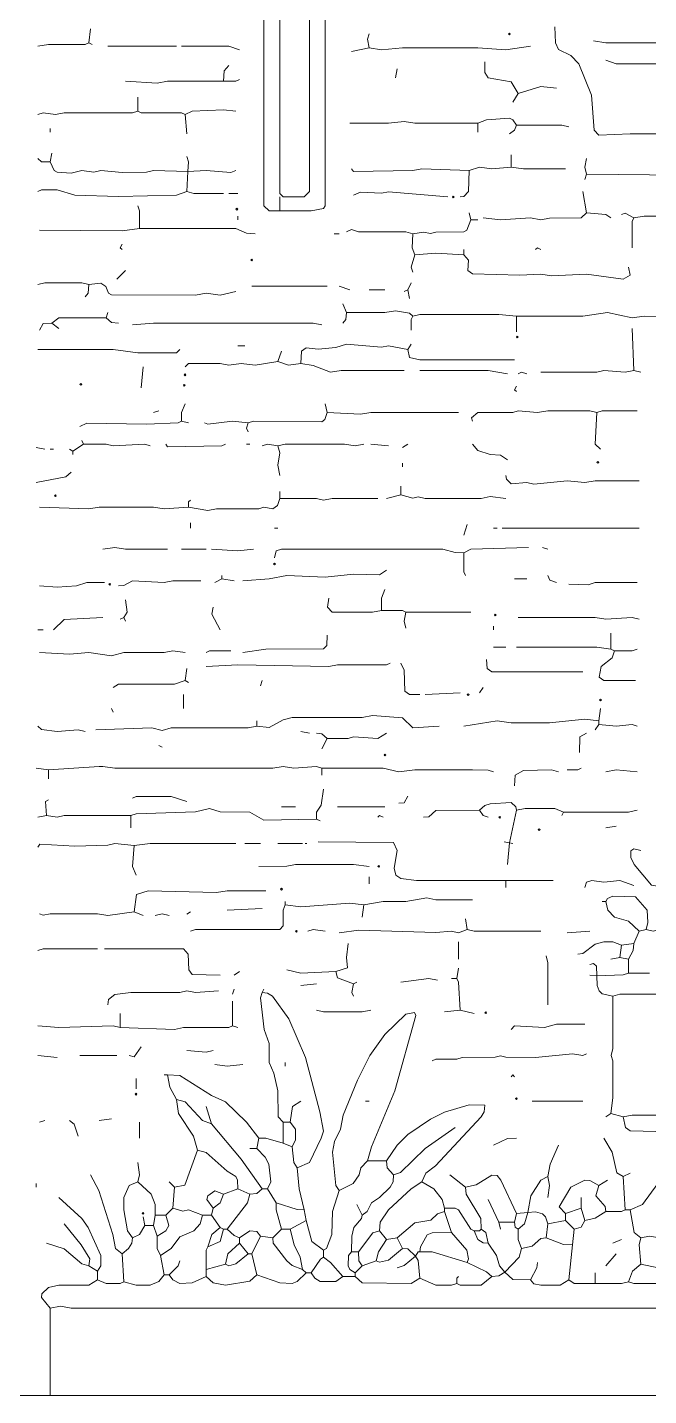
# Model space of a CAD drawing. Header units: millimetres. Extents: x 11 to 20000, y -4 to 8232.
# Drawn here: x 12085 to 13422, y -4 to 2940 of the extents above; entities that cross this region are included whole.
import ezdxf

# ---------------------------------------------------------------- set-up
doc = ezdxf.new("R2010")
doc.units = ezdxf.units.MM
for name, color, linetype, lineweight, true_color in [('ARCHITECTURE', 7, 'Continuous', 13, 0x000000), ('MASONRY_AND_ARCH', 7, 'Continuous', 13, 0x000000), ('PLANTING', 7, 'Continuous', 13, 0x000000)]:
    doc.layers.add(name, color=color, linetype=linetype, lineweight=lineweight, true_color=true_color)

msp = doc.modelspace()

# ---------------------------------------------------------------- linework, layer by layer
at = {"layer": 'ARCHITECTURE', "color": 7, "lineweight": 13, "true_color": 0x000000}
for points in [[(12134.2379, 184.76527), (12156.86233, 188.5379), (12179.48676, 184.77217), (16097.28507, 184.76527), (16123.68213, 180.99548), (16191.55543, 181.14321), (16206.63462, 184.76041), (17153.09389, 184.76527), (17171.9457, 180.99548)], [(12134.2379, -3.7707), (12134.2379, 184.76527)], [(12134.2379, -3.7707), (12111.61346, -3.7707), (12066.36459, -3.7707)], [(12134.2379, -3.7707), (12153.09242, -3.7707), (17149.32127, -3.7707), (17168.17308, -3.7707)]]:
    msp.add_lwpolyline(points, dxfattribs=at)
at = {"layer": 'MASONRY_AND_ARCH', "color": 7, "lineweight": 13, "true_color": 0x000000}
for points in [[(12628.20509, 2545.40181), (12605.58111, 2545.40351), (12594.26844, 2556.56109), (12594.26844, 2605.58043), (12594.26844, 2620.66391), (12594.26844, 2684.76595), (12594.26844, 2699.84943), (12594.26844, 2779.03495), (12594.26844, 2801.65939), (12594.26844, 2831.82477), (12594.26844, 3159.87907), (12594.26844, 3197.58699), (12594.26844, 3220.21143), (12594.26844, 3374.8112), (12605.58111, 3385.96878), (12714.93213, 3385.96878), (12722.31844, 3382.1983), (12726.23744, 3371.04072), (12726.08971, 2556.56799), (12722.31844, 2550.22353), (12696.07885, 2545.39661)], [(12635.89434, 2575.56968), (12628.20509, 2582.9629), (12628.20509, 2598.03948), (12628.20509, 2624.43439), (12628.20509, 2858.22048), (12628.20509, 2877.07364), (12628.20509, 2899.69808), (12628.20509, 3148.56686), (12628.20509, 3163.65034), (12628.20509, 3242.83586), (12628.20509, 3261.68903), (12628.20509, 3344.64581), (12639.51776, 3355.80339), (12684.75973, 3355.80339), (12692.15305, 3348.40939), (12692.31459, 3125.94242), (12696.07195, 3107.08925), (12695.93111, 3046.7569), (12692.31459, 3031.67421), (12692.15305, 2586.72726), (12680.99548, 2575.56968)], [(13120.28654, 2926.09355), (13122.17195, 2927.97885), (13124.05735, 2926.09355), (13122.17195, 2924.20814)], [(12999.62296, 2575.41482), (13001.50826, 2577.30011), (13003.39367, 2575.41482), (13001.50826, 2573.52941)], [(12533.93665, 2549.01957), (12535.82206, 2550.90498), (12537.70735, 2549.01957), (12535.82206, 2547.13428)], [(12565.9879, 2439.66821), (12567.8733, 2441.55351), (12569.75871, 2439.66821), (12567.8733, 2437.78281)], [(13137.25486, 2273.75566), (13139.14027, 2275.64106), (13141.02568, 2273.75566), (13139.14027, 2271.87025)], [(12422.69989, 2192.68473), (12424.58518, 2194.57014), (12426.47059, 2192.68473), (12424.58518, 2190.79943)], [(12198.34084, 2171.9457), (12200.22624, 2173.83111), (12202.11165, 2171.9457), (12200.22624, 2170.06029)], [(12420.81448, 2170.06029), (12422.69989, 2171.9457), (12424.58518, 2170.06029), (12422.69989, 2168.175)], [(13310.70894, 2004.14785), (13312.59423, 2006.03314), (13314.47964, 2004.14785), (13312.59423, 2002.26244)], [(12143.66516, 1932.50373), (12145.55057, 1934.38914), (12147.43586, 1932.50373), (12145.55057, 1930.61844)], [(12615.00758, 1785.44491), (12616.89287, 1787.33032), (12618.77828, 1785.44491), (12616.89287, 1783.55962)], [(12260.55803, 1742.08145), (12262.44344, 1743.96686), (12264.32885, 1742.08145), (12262.44344, 1740.19604)], [(13090.1207, 1676.09355), (13092.006, 1677.97885), (13093.8914, 1676.09355), (13092.006, 1674.20814)], [(13031.67421, 1504.52489), (13033.55962, 1506.41029), (13035.44491, 1504.52489), (13033.55962, 1502.63948)], [(13316.36505, 1493.21267), (13318.25034, 1495.09808), (13320.13575, 1493.21267), (13318.25034, 1491.32726)], [(12852.56414, 1374.43439), (12854.44943, 1376.3198), (12856.33484, 1374.43439), (12854.44943, 1372.54898)], [(13099.54751, 1240.57319), (13101.43292, 1242.45848), (13103.31821, 1240.57319), (13101.43292, 1238.68778)], [(13184.38914, 1214.17794), (13186.27455, 1216.06335), (13188.15984, 1214.17794), (13186.27455, 1212.29265)], [(12839.36652, 1134.99242), (12841.25192, 1136.87783), (12843.13722, 1134.99242), (12841.25192, 1133.10713)], [(12630.0905, 1085.97285), (12631.9759, 1087.85826), (12633.8612, 1085.97285), (12631.9759, 1084.08744)], [(12662.14174, 995.47511), (12664.02715, 997.36052), (12665.91256, 995.47511), (12664.02715, 993.58971)]]:
    msp.add_lwpolyline(points, close=True, dxfattribs=at)
for points in [[(13220.35848, 2941.17647), (13221.26018, 2907.23982), (13227.90781, 2892.30486), (13254.1474, 2879.78846), (13271.94559, 2861.99095), (13299.24842, 2794.11765), (13304.37161, 2718.7026), (13314.47964, 2708.59457), (13382.35294, 2711.16143), (13397.43631, 2711.16143), (15309.20249, 2711.16143), (15331.82692, 2711.16143), (15659.88122, 2711.16143), (15678.73303, 2711.16143), (15874.81335, 2707.53891), (15885.96946, 2712.21799), (15889.73925, 2718.7095), (15894.72149, 2809.20034), (15931.52081, 2865.76143), (15960.33428, 2892.16335), (15968.91787, 2944.94695)], [(12217.19457, 2907.23982), (12220.96572, 2937.406)], [(12820.51324, 2895.9276), (12816.89672, 2914.78156), (12820.51324, 2926.09378)], [(12217.19457, 2907.23982), (12209.64661, 2903.61708), (12130.46799, 2903.31471), (12107.84355, 2899.69808)], [(12217.19457, 2907.23982), (12224.73563, 2903.46934)], [(12405.73111, 2899.69808), (12258.67229, 2899.69808)], [(12417.04333, 2899.69808), (12518.85328, 2899.55034), (12541.47771, 2892.15713)], [(12820.51324, 2895.9276), (12782.80543, 2888.38586)], [(13167.42081, 2899.69808), (13114.63088, 2892.16335), (13054.29864, 2895.9276), (12892.15645, 2895.92138), (12846.90758, 2892.16335), (12820.51324, 2895.9276)], [(13303.16742, 2911.01029), (13329.56301, 2907.23982), (15874.81335, 2907.23982), (15889.89253, 2907.23982)], [(12518.85328, 2858.22048), (12508.5974, 2846.90826), (12507.54106, 2824.28382)], [(13069.38201, 2865.76143), (13069.53676, 2843.13699), (13076.92998, 2831.97941), (13125.9362, 2823.07964), (13141.02523, 2797.88812)], [(15859.72851, 2869.53269), (15833.33145, 2861.99095), (15674.96041, 2861.99717), (15652.33597, 2865.76143), (15584.46267, 2865.61369), (15565.61086, 2861.99095), (15493.96493, 2862.13869), (15475.11312, 2865.76143), (15365.76357, 2865.7552), (15346.90611, 2861.99717), (15237.55656, 2861.99717), (15214.93213, 2865.76143), (15173.45588, 2865.61369), (15158.37104, 2861.99717), (14524.88688, 2861.99717), (14502.26244, 2865.76143), (13521.8707, 2865.7552), (13503.01618, 2861.99717), (13352.18744, 2861.99785), (13329.56301, 2869.53269)], [(12507.54106, 2824.28382), (12533.92975, 2824.43156), (12541.47771, 2828.0543)], [(12880.84423, 2850.67873), (12877.07432, 2831.82477)], [(12507.54106, 2824.28382), (12386.87783, 2824.2776), (12364.25339, 2820.51256), (12296.38009, 2824.28382)], [(13129.71301, 2779.03495), (13141.02523, 2797.88812)], [(13141.02523, 2797.88812), (13190.04525, 2812.82387), (13223.9819, 2809.20034)], [(12322.77568, 2790.34717), (12322.77568, 2760.181)], [(12107.84355, 2752.63925), (12119.15577, 2756.4043), (12145.55011, 2752.65238), (12164.40464, 2756.4043), (12311.46346, 2756.55826), (12322.77568, 2760.181)], [(12424.58563, 2752.63925), (12417.03643, 2756.26278), (12330.32364, 2756.55826), (12322.77568, 2760.181)], [(12424.58563, 2752.63925), (12439.66776, 2760.03258), (12507.54106, 2762.75362), (12533.93665, 2760.181)], [(12424.58563, 2752.63925), (12428.35554, 2711.16165)], [(13137.25532, 2730.01482), (13129.70611, 2741.1724), (13122.17195, 2744.94367), (13073.15192, 2741.1793), (13054.29864, 2733.78609)], [(12134.2379, 2714.93213), (12134.2379, 2722.47387)], [(13054.29864, 2733.78609), (12918.55204, 2733.79231), (12895.9276, 2737.55656), (12861.99095, 2733.79231), (12779.03428, 2733.78609)], [(13054.29864, 2714.93213), (13054.29864, 2733.78609)], [(13137.25532, 2730.01482), (13133.32952, 2718.7095), (13122.17195, 2711.16165)], [(13137.25532, 2730.01482), (13235.29412, 2730.0086), (13250.37749, 2726.24434)], [(12107.84355, 2658.37104), (12115.39152, 2650.98394), (12134.2379, 2650.8293)], [(12138.00905, 2669.68326), (12134.2379, 2650.8293)], [(12430.24174, 2630.0905), (12356.71233, 2631.96991), (12341.62896, 2628.3526), (12288.83903, 2628.21109), (12243.59016, 2631.96991), (12228.50679, 2628.50113), (12202.1112, 2631.96991), (12179.48676, 2626.53337), (12149.32817, 2628.3595), (12142.83665, 2632.13077), (12134.2379, 2650.8293)], [(12430.24174, 2630.0905), (12431.97896, 2650.8293), (12428.35554, 2662.14152)], [(13125.9431, 2665.91278), (13125.9431, 2639.51708)], [(13288.08405, 2624.43439), (13284.32104, 2639.51708), (13288.08405, 2658.37104)], [(12428.35554, 2586.72726), (12430.24174, 2630.0905)], [(12430.24174, 2630.0905), (12469.8345, 2631.96991), (12522.62443, 2628.21109), (12533.93665, 2631.97613)], [(13035.44536, 2631.97613), (12933.63541, 2635.74038), (12914.78088, 2631.98235), (12786.73133, 2630.45226), (12782.80543, 2635.74661)], [(13035.44536, 2631.97613), (13034.24129, 2586.72726), (13024.13869, 2576.61912), (13016.59084, 2575.41505)], [(13035.44536, 2631.97613), (13058.0698, 2639.36867), (13084.46414, 2635.75351), (13125.9431, 2639.51708)], [(13125.9431, 2639.51708), (13152.33744, 2635.75283), (13242.83518, 2635.74661)], [(13288.08405, 2624.43439), (13284.31414, 2613.12217)], [(13288.08405, 2624.43439), (13627.45057, 2620.66369), (13642.53394, 2620.66369), (13657.61731, 2620.66369), (13684.01165, 2620.66369)], [(12428.35554, 2586.72726), (12405.73111, 2579.33326), (12281.29672, 2576.6129), (12187.02907, 2579.33394), (12149.32127, 2590.35), (12115.39152, 2590.35), (12107.84355, 2586.72726)], [(12428.35554, 2586.72726), (12443.43891, 2583.10373), (12507.54106, 2582.956)], [(12518.85328, 2582.956), (12537.70781, 2582.956)], [(12628.20509, 2575.41505), (12628.20509, 2545.40181)], [(12786.57658, 2579.18552), (12801.65871, 2585.5293), (12846.90758, 2583.25226), (12861.99095, 2586.57262), (12990.19649, 2575.41505)], [(13288.08405, 2541.47839), (13280.54299, 2586.72726)], [(12326.54559, 2507.54174), (12326.39774, 2545.24887), (12322.77568, 2556.56109)], [(12537.70781, 2533.93665), (12537.70781, 2526.39491)], [(12628.20509, 2545.40181), (12628.20509, 2545.24887)], [(13035.44536, 2541.47839), (13039.21527, 2526.39491)], [(13288.08405, 2541.47839), (13276.77183, 2530.32081), (13208.89853, 2530.01844), (13190.04525, 2526.39491), (13167.42081, 2530.15995), (13103.31867, 2526.39491), (13065.61086, 2530.16618)], [(13288.08405, 2541.47839), (13329.56301, 2537.55249), (13340.87523, 2530.16618)], [(13389.894, 2530.16618), (13371.04762, 2540.28043), (13363.49966, 2537.70713)], [(13389.894, 2530.16618), (13412.51844, 2533.93665), (13465.30962, 2533.78891), (13476.62183, 2530.46233), (13487.93405, 2533.78891), (13563.34842, 2533.93043), (13585.97285, 2530.16618), (13623.68066, 2533.93043), (13638.76278, 2530.31391), (13691.55396, 2530.16618)], [(12326.54559, 2507.54174), (12288.83903, 2502.09898), (12111.61346, 2503.77048)], [(12575.41437, 2496.22952), (12556.56109, 2497.28586), (12533.93665, 2507.39321), (12326.54559, 2507.54174)], [(12771.49321, 2500), (12782.80543, 2505.42896), (12797.8888, 2500.14842), (12899.69876, 2499.99378), (12914.78088, 2496.22952)], [(12914.78088, 2496.22952), (12937.40532, 2499.84536), (12952.48869, 2496.52568), (12963.8009, 2499.85226), (13024.12624, 2500.15464), (13030.47704, 2503.92511), (13039.21527, 2526.39491)], [(13054.29864, 2526.39491), (13039.21527, 2526.39491)], [(13389.894, 2530.16618), (13386.27195, 2522.61753), (13386.1241, 2466.06335)], [(12288.83903, 2473.60509), (12285.06787, 2466.06335), (12288.83903, 2462.29287)], [(12756.40984, 2496.22952), (12745.09762, 2496.22952)], [(12918.55204, 2450.98066), (12913.11686, 2466.06335), (12914.78088, 2496.22952)], [(12918.55204, 2450.98066), (12911.16572, 2424.58495), (12914.78088, 2413.27274)], [(13024.13314, 2450.98066), (12963.8009, 2454.75113), (12918.55204, 2450.98066)], [(13024.13314, 2450.98066), (13024.13314, 2462.29287)], [(13024.13314, 2450.98066), (13034.24129, 2439.66844), (13032.87839, 2417.05023), (13042.98643, 2409.6569), (13144.79638, 2406.92964), (13190.04525, 2409.49604), (13212.66968, 2405.73179), (13288.08405, 2409.49604), (13367.26957, 2398.34468), (13381.83654, 2406.78122), (13378.58179, 2424.58495)], [(13190.04525, 2462.29287), (13182.50419, 2466.06335), (13178.73303, 2462.29287)], [(12296.38009, 2417.044), (12277.52681, 2398.19005)], [(12107.84355, 2386.87783), (12122.92568, 2390.6483), (12202.1112, 2390.50057), (12217.19457, 2386.87783)], [(12217.19457, 2386.87783), (12215.9974, 2368.03077), (12209.65351, 2360.48292)], [(12217.19457, 2386.87783), (12243.59016, 2389.59197), (12253.70385, 2382.95882), (12259.72862, 2368.17851), (12266.22014, 2364.40803), (12447.21007, 2364.25962), (12469.8345, 2368.01697), (12500, 2364.25962), (12533.93665, 2371.79514)], [(12903.46867, 2375.56561), (12911.01097, 2390.6483)], [(12567.8733, 2383.10735), (12730.0155, 2383.10735)], [(12756.40984, 2383.10735), (12779.03428, 2375.56561)], [(12820.51324, 2375.56561), (12854.44989, 2375.56561)], [(12895.9276, 2371.79514), (12903.46867, 2375.56561)], [(12907.23982, 2356.71165), (12903.46867, 2375.56561)], [(12258.67229, 2326.54627), (12254.90238, 2315.23405)], [(12771.49321, 2326.54627), (12763.95215, 2345.39943)], [(12763.95215, 2303.92183), (12770.29604, 2311.46968), (12771.49321, 2326.54627)], [(12914.78088, 2319.00452), (12907.23292, 2325.3483), (12877.07432, 2330.16833), (12854.44989, 2326.55249), (12771.49321, 2326.54627)], [(13137.25532, 2319.00452), (13280.54299, 2319.15226), (13333.33292, 2326.39163), (13386.1241, 2315.24027), (13412.51844, 2318.9983), (13616.13835, 2315.23405), (13650.075, 2319.00452)], [(12138.00905, 2303.92183), (12119.30362, 2302.71765), (12111.61346, 2288.83835)], [(12254.90238, 2315.23405), (12153.09242, 2315.07941), (12138.00905, 2303.92183)], [(12153.09242, 2292.60962), (12138.00905, 2303.92183)], [(12254.90238, 2315.23405), (12266.21459, 2305.1259), (12281.29672, 2303.92183)], [(12718.70328, 2300.15057), (12699.84876, 2303.92183), (12356.71233, 2303.91561), (12311.46346, 2300.15057)], [(12911.01097, 2288.83835), (12911.15882, 2311.45656), (12914.78088, 2319.00452)], [(13137.25532, 2319.00452), (13099.54751, 2322.775), (12929.86425, 2322.76878), (12914.78088, 2319.00452)], [(13137.25532, 2319.00452), (13137.25532, 2285.06787)], [(13386.1241, 2292.60962), (13389.894, 2202.11188)], [(12107.84355, 2247.36075), (12269.9845, 2247.35452), (12322.77568, 2239.819), (12405.72421, 2239.97364), (12413.27342, 2247.36075)], [(12552.78993, 2254.9017), (12537.70781, 2254.9017)], [(12624.43439, 2220.96505), (12631.97545, 2243.58948)], [(12673.45441, 2217.19457), (12674.6586, 2243.58326), (12684.76663, 2250.97658), (12711.16097, 2247.6569), (12748.86878, 2251.27964), (12771.49321, 2258.51833), (12846.90758, 2252.32919), (12861.99095, 2254.74706), (12903.46867, 2247.36075)], [(12911.01097, 2258.67296), (12903.46867, 2247.36075)], [(13133.48416, 2224.73631), (12929.86425, 2224.88405), (12907.39446, 2229.71097), (12903.46867, 2247.36075)], [(12334.0879, 2209.65283), (12330.31674, 2164.40396)], [(12624.43439, 2220.96505), (12575.41437, 2213.43032), (12545.24887, 2217.18767), (12518.85328, 2213.4241), (12500, 2217.04683), (12432.1336, 2217.03993), (12424.58563, 2209.65283)], [(12673.45441, 2217.19457), (12647.05882, 2213.57183), (12624.43439, 2220.96505)], [(12673.45441, 2217.19457), (12699.84876, 2212.36765), (12737.55656, 2198.48914), (12760.181, 2202.10566), (12895.9276, 2202.11188)], [(13118.40079, 2194.57014), (13076.92308, 2201.96414), (12929.86425, 2202.11188)], [(13141.02523, 2194.57014), (13148.57308, 2198.04446), (13159.87975, 2194.57014)], [(13190.04525, 2198.34061), (13310.70848, 2198.34683), (13325.79186, 2201.95724), (13371.04072, 2198.34683), (13389.894, 2202.11188)], [(13404.97738, 2198.34061), (13389.894, 2202.11188)], [(13137.25532, 2156.86301), (13133.48416, 2160.63348), (13137.25532, 2168.17523)], [(12424.58563, 2130.46731), (12417.19106, 2111.61414), (12417.04333, 2092.76018)], [(12730.0155, 2111.61414), (12726.24434, 2130.46731)], [(12417.04333, 2092.76018), (12409.49536, 2089.13744), (12341.62896, 2086.4164), (12213.42342, 2088.84118), (12198.34129, 2081.44796)], [(12356.71233, 2111.61414), (12368.02455, 2115.38462)], [(12432.1267, 2088.98971), (12417.04333, 2092.76018)], [(12466.06335, 2088.98971), (12473.61131, 2086.4164), (12526.39559, 2092.76018), (12560.33224, 2088.98971)], [(12730.0155, 2111.61414), (12725.04717, 2096.54378), (12718.69638, 2091.24333), (12571.64446, 2092.75396), (12560.33224, 2088.98971)], [(13012.82093, 2111.61414), (12824.28314, 2111.60792), (12801.65871, 2107.84287), (12730.0155, 2111.61414)], [(13042.98643, 2092.76018), (13040.56708, 2100.30814), (13054.29864, 2111.4595), (13129.71301, 2111.76188), (13141.02523, 2115.22998), (13182.50419, 2111.62036), (13205.12862, 2115.38462), (13295.62636, 2115.37839), (13310.70848, 2111.61414)], [(13318.25079, 2032.42862), (13307.09333, 2043.74706), (13310.70848, 2111.61414)], [(13397.43631, 2115.38462), (13322.0207, 2115.23688), (13310.70848, 2111.61414)], [(12560.33224, 2088.98971), (12556.85656, 2077.68371), (12560.33224, 2070.13575)], [(12122.92568, 2032.42862), (12104.0724, 2036.1991)], [(12141.7802, 2032.42862), (12134.2379, 2032.42862)], [(12175.71686, 2032.42862), (12183.25792, 2028.65735)], [(12183.25792, 2028.65735), (12205.88235, 2043.74084)], [(12202.1112, 2051.28179), (12205.88235, 2043.74084)], [(12349.17002, 2039.96957), (12337.85781, 2043.73462), (12269.9845, 2039.97647), (12254.90238, 2043.5931), (12205.88235, 2043.74084)], [(12383.10667, 2043.74084), (12387.03247, 2037.39706), (12503.76425, 2040.11731), (12511.31222, 2043.74084)], [(12564.10215, 2043.74084), (12556.56109, 2043.74084)], [(12590.49774, 2039.96957), (12601.80995, 2043.73394), (12624.43439, 2039.96957)], [(12809.20102, 2043.74084), (12790.34649, 2039.97647), (12767.72206, 2043.73462), (12639.51776, 2043.73462), (12624.43439, 2039.96957)], [(12624.43439, 2039.96957), (12628.05781, 2024.88688), (12624.44683, 1998.49197), (12628.20554, 1975.86753)], [(12824.28314, 2043.74084), (12861.99095, 2039.96957)], [(12892.15645, 2036.1991), (12903.46867, 2043.74084)], [(13118.40079, 2009.80419), (13103.31867, 2020.05995), (13080.69423, 2021.26414), (13054.30554, 2029.85532), (13042.98643, 2043.74084)], [(12183.25792, 2028.65735), (12183.25792, 2021.1164)], [(12892.15645, 2002.26244), (12892.15645, 1994.7207)], [(12179.48676, 1983.40848), (12168.17455, 1973.29423), (12104.0724, 1960.78405)], [(13401.20622, 1964.55532), (13306.93857, 1964.5491), (13284.31414, 1960.78405), (13246.60633, 1964.40068), (13174.96188, 1957.30973), (13159.87975, 1960.77783), (13125.9431, 1958.36618), (13115.83507, 1968.31957), (13114.63088, 1975.86753)], [(12888.38654, 1953.2431), (12888.38654, 1934.38914)], [(12432.1267, 1907.99423), (12473.60441, 1900.60713), (12492.45894, 1904.21674), (12582.95667, 1904.3707), (12594.26889, 1907.83959), (12613.12217, 1904.38462), (12623.23722, 1911.77161), (12628.20554, 1926.8474)], [(12435.89785, 1923.07692), (12432.1267, 1919.30645), (12432.1267, 1907.99423)], [(12628.20554, 1941.93088), (12628.20554, 1926.8474)], [(12839.36652, 1926.8474), (12741.32771, 1926.84118), (12722.47319, 1923.09005), (12707.39106, 1926.69966), (12628.20554, 1926.8474)], [(12858.2198, 1926.8474), (12888.38654, 1934.38914)], [(13114.63088, 1926.8474), (13080.69423, 1930.60554), (13061.83971, 1926.85362), (12941.17647, 1926.85362), (12926.0931, 1930.3224), (12914.78088, 1927.14367), (12888.38654, 1934.38914)], [(12432.1267, 1907.99423), (12379.33676, 1904.22986), (12356.71233, 1907.98801), (12239.819, 1907.98801), (12217.19457, 1904.22296), (12111.61346, 1907.99423)], [(12435.89785, 1874.05758), (12435.89785, 1862.74536)], [(12624.43439, 1862.74536), (12616.89333, 1862.74536)], [(13024.13314, 1847.66188), (13031.67421, 1870.28631)], [(13088.23529, 1862.74514), (13095.77636, 1862.74514)], [(13107.08857, 1862.74514), (13186.2741, 1862.74514), (13205.12862, 1862.74514), (13401.20622, 1862.74514)], [(12386.87783, 1817.49717), (12296.38009, 1817.50204), (12273.75566, 1821.26697), (12247.36007, 1817.49717)], [(12417.04333, 1817.49717), (12469.8345, 1817.49717)], [(12571.64446, 1817.49717), (12537.70781, 1813.72455), (12481.14672, 1817.49717)], [(13024.13314, 1809.95475), (13005.27862, 1810.10249), (12978.88428, 1817.49627), (12631.97545, 1817.49627), (12620.81787, 1813.57127), (12616.89333, 1798.64253)], [(13024.13314, 1809.95475), (13039.21527, 1817.34186), (13163.64966, 1821.26697)], [(13024.13314, 1809.95475), (13024.281, 1768.48326), (13027.90305, 1760.93609)], [(13205.12862, 1817.49717), (13193.8164, 1821.26697)], [(12549.02002, 1749.62387), (12605.58111, 1753.5414), (12643.28767, 1760.78767), (12726.24434, 1757.17036), (12786.57658, 1763.50792), (12843.13767, 1762.13948), (12858.2198, 1772.2483)], [(12111.61346, 1738.31165), (12149.32127, 1735.73767), (12190.79898, 1738.45871), (12213.42342, 1745.70419), (12251.13122, 1745.85124)], [(12458.52229, 1749.62387), (12398.19005, 1749.47545), (12379.33676, 1745.85124), (12311.46346, 1749.47545), (12292.60894, 1739.50882), (12281.29672, 1738.31165)], [(12488.68778, 1745.85124), (12503.77115, 1753.39367)], [(12503.77115, 1760.93609), (12503.77115, 1753.39367)], [(12503.77115, 1753.39367), (12530.1655, 1749.62387)], [(13159.87975, 1753.39367), (13133.48416, 1753.39367)], [(13223.9819, 1745.85124), (13209.05317, 1750.82104), (13205.12862, 1760.93609)], [(13397.43631, 1745.85124), (13306.93857, 1745.70351), (13291.8552, 1740.41753), (13250.37749, 1742.08145)], [(12296.38009, 1708.1448), (12299.99661, 1681.75057), (12292.60894, 1670.43835)], [(12733.78541, 1711.91459), (12731.07195, 1693.06278), (12741.33326, 1681.90385), (12828.0543, 1681.75543), (12846.90758, 1685.52036)], [(12846.90758, 1685.52036), (12847.05532, 1711.91459), (12854.44989, 1730.76923)], [(12484.91663, 1693.06278), (12482.344, 1677.97794), (12500, 1644.04129)], [(12899.69876, 1681.75057), (12892.14955, 1685.37262), (12846.90758, 1685.52036)], [(12899.69876, 1681.75057), (12896.08224, 1662.89593), (12899.69876, 1647.81391)], [(12899.69876, 1681.75057), (13039.21527, 1681.75057)], [(12247.36007, 1670.43835), (12164.40464, 1666.51244), (12141.7802, 1644.04129)], [(12285.06787, 1666.66572), (12292.60894, 1670.43835)], [(12296.38009, 1662.89593), (12292.60894, 1670.43835)], [(13088.23529, 1651.58371), (13088.23529, 1644.04129)], [(13141.02523, 1670.43835), (13306.93857, 1670.43145), (13329.56301, 1666.66572), (13386.1241, 1670.43145), (13401.20622, 1666.66572)], [(12119.15577, 1644.04129), (12107.84355, 1644.04129)], [(12549.02002, 1595.02262), (12598.0388, 1602.41663), (12722.46629, 1602.71833), (12729.86086, 1610.11222), (12730.0155, 1632.72907)], [(13340.87523, 1636.5017), (13340.87523, 1602.56505)], [(12111.61346, 1595.02262), (12175.71686, 1591.25283), (12217.19457, 1594.87489), (12266.21459, 1587.77715), (12292.60894, 1594.87489), (12379.33676, 1595.02885), (12398.19005, 1598.77998), (12424.58563, 1595.02262)], [(12522.62443, 1598.79242), (12477.38247, 1598.64536), (12469.8345, 1595.02262)], [(13114.63088, 1606.33484), (13088.23529, 1606.33484)], [(13137.25532, 1606.33484), (13310.70848, 1606.32862), (13340.87523, 1602.56505)], [(13348.41629, 1598.79242), (13343.58869, 1583.85814), (13319.44808, 1564.8509), (13315.68382, 1542.23891), (13325.79186, 1534.84502), (13393.66516, 1534.69174)], [(13348.41629, 1598.79242), (13340.87523, 1602.56505)], [(13348.41629, 1598.79242), (13386.1241, 1598.94084), (13397.43631, 1602.56505)], [(12424.58563, 1534.69174), (12428.35554, 1561.08597)], [(12469.8345, 1564.85577), (12537.70781, 1568.62839), (12733.78541, 1564.86267), (12752.63993, 1568.62149), (12858.2129, 1568.77545), (12865.7621, 1572.39819)], [(12888.38654, 1572.39819), (12895.77986, 1557.31618), (12897.13179, 1512.07217), (12907.23982, 1504.67952), (12929.86425, 1504.52489)], [(13280.54299, 1553.54355), (13084.46414, 1553.69887), (13074.50373, 1561.09287), (13073.15192, 1579.94061)], [(12424.58563, 1534.69174), (12401.9612, 1527.29706), (12281.29672, 1526.99468), (12269.9845, 1519.6069)], [(12432.1267, 1530.91912), (12424.58563, 1534.69174)], [(12586.72658, 1523.37952), (12590.49774, 1534.69174)], [(12420.81448, 1474.35803), (12420.81448, 1504.52489)], [(13016.59084, 1508.29468), (12941.17647, 1504.52489)], [(13058.0698, 1508.29468), (13065.61086, 1519.6069)], [(12269.9845, 1466.81844), (12266.21459, 1474.35803)], [(13314.47964, 1447.9638), (13318.25079, 1474.35803)], [(12971.34197, 1436.65158), (12914.78088, 1433.03507), (12892.1509, 1454.30136), (12828.0543, 1459.27602), (12805.42986, 1455.51109), (12654.59989, 1455.35781), (12635.74661, 1450.53643), (12605.58111, 1433.93744), (12579.18552, 1436.65158)], [(12579.18552, 1436.65158), (12579.18552, 1447.9638)], [(13024.13314, 1436.65158), (13095.77636, 1447.81606), (13125.9431, 1444.19887), (13208.89853, 1444.19887), (13284.31414, 1451.7336), (13314.47964, 1447.9638)], [(13314.47964, 1447.9638), (13314.47964, 1440.42138)], [(12209.65351, 1425.33937), (12194.57014, 1429.1043), (12149.32127, 1425.494), (12115.39152, 1429.26448), (12107.84355, 1436.65158)], [(12579.18552, 1436.65158), (12560.33224, 1432.88665), (12394.41889, 1432.73337), (12375.56561, 1427.43903), (12352.94118, 1432.87489), (12232.27794, 1429.10916)], [(12692.30769, 1421.56957), (12673.45441, 1425.33937)], [(12707.39106, 1421.56957), (12718.70328, 1420.36471), (12730.0155, 1410.25735)], [(12730.0155, 1410.25735), (12775.26437, 1410.40441), (12786.57658, 1413.87251), (12839.36652, 1410.40509), (12858.2198, 1421.56957)], [(13273.00192, 1380.0905), (13274.20611, 1414.02025), (13288.08405, 1421.56957)], [(13306.93857, 1429.10916), (13314.47964, 1440.42138)], [(13314.47964, 1440.42138), (13352.18744, 1436.66403), (13386.1241, 1440.27432), (13397.43631, 1436.65158)], [(12368.02455, 1395.17251), (12375.56561, 1391.40271)], [(12718.70328, 1387.63292), (12730.0155, 1410.25735)], [(12130.46799, 1342.38405), (12104.0724, 1346.15385)], [(12718.70328, 1346.15385), (12707.39106, 1349.62817), (12658.37104, 1346.16007), (12635.74661, 1349.92364), (12613.12217, 1346.16007), (12413.27342, 1346.15385), (12405.73111, 1346.15385), (12273.75566, 1346.16007), (12247.36007, 1349.92364), (12239.819, 1349.92364), (12130.46799, 1342.38405)], [(12130.46799, 1342.38405), (12130.46799, 1323.52941)], [(13088.23529, 1338.61143), (13076.92308, 1342.23563), (13042.98643, 1342.38405), (13035.44536, 1342.38405), (12918.55204, 1342.37715), (12884.61538, 1338.61833), (12850.67873, 1346.00611), (12718.70328, 1346.15385)], [(12718.70328, 1346.15385), (12718.70328, 1331.07183)], [(13133.48416, 1308.4474), (13134.68835, 1331.06425), (13152.33744, 1341.33314), (13212.66968, 1342.37715), (13227.75305, 1338.61143)], [(13276.77183, 1346.15385), (13269.22387, 1342.53111), (13246.60633, 1342.38405)], [(13329.56301, 1338.61143), (13352.18744, 1342.37025), (13397.43631, 1338.61143)], [(12707.39106, 1236.80147), (12707.54581, 1251.88631), (12717.49921, 1266.96833), (12722.47319, 1300.90498)], [(12126.69683, 1244.34389), (12124.27195, 1274.35543), (12130.46799, 1278.28054)], [(12428.35554, 1274.51075), (12394.41889, 1285.67455), (12319.01143, 1285.67455), (12311.46346, 1282.05034)], [(12903.46867, 1285.82296), (12895.77296, 1271.94299), (12884.61538, 1270.73812)], [(13058.0698, 1255.65611), (13069.38201, 1265.77036), (13080.69423, 1269.68937), (13125.9431, 1272.25645), (13136.05124, 1263.20339), (13137.25532, 1255.65611)], [(12126.69683, 1244.34389), (12107.84355, 1240.5741)], [(12307.69231, 1244.34389), (12164.40464, 1244.33767), (12149.32127, 1240.72738), (12126.69683, 1244.34389)], [(12707.39106, 1236.80147), (12594.26889, 1234.22964), (12564.10215, 1251.731), (12500, 1252.03405), (12477.37557, 1259.41968), (12447.21007, 1252.03337), (12319.00452, 1247.96663), (12307.69231, 1244.34389)], [(12307.69231, 1244.34389), (12307.69231, 1217.94966)], [(12631.97545, 1263.19853), (12662.14219, 1263.19853)], [(12714.93213, 1233.03167), (12707.39106, 1236.80147)], [(12752.63993, 1263.19853), (12854.44989, 1263.19853)], [(12850.67873, 1240.5741), (12843.13767, 1244.34389), (12839.36652, 1240.5741)], [(12937.40532, 1240.5741), (12948.71199, 1241.77749), (12963.80781, 1255.50147), (13058.0698, 1255.65611)], [(13076.92308, 1240.5741), (13065.61776, 1244.49853), (13058.0698, 1255.65611)], [(13122.17195, 1185.89649), (13137.25532, 1255.65611)], [(13137.25532, 1255.65611), (13156.1086, 1259.27885), (13220.21075, 1259.42104), (13239.06527, 1251.88631)], [(12315.23337, 1180.24038), (12273.75566, 1183.99921), (12258.67229, 1180.3888), (12187.02907, 1178.56957), (12111.7681, 1182.81437), (12107.84355, 1176.47059)], [(12315.23337, 1180.24038), (12311.61131, 1134.99152), (12319.00452, 1116.13971)], [(12315.23337, 1180.24038), (12349.17002, 1184.0121), (12394.41889, 1184.0121), (12417.04333, 1184.0121), (12533.93665, 1184.0121)], [(12552.78993, 1184.0121), (12579.17862, 1184.0121), (12586.72658, 1184.0121)], [(12677.22432, 1184.0121), (12624.43439, 1184.0121)], [(12682.88088, 1184.0121), (12684.76618, 1184.0121), (12686.65158, 1184.0121)], [(13114.63088, 1104.82658), (13054.29864, 1104.82658), (12944.94762, 1104.82658), (12922.32319, 1104.82658), (12888.38654, 1108.75192), (12878.27851, 1116.14457), (12874.50034, 1131.22172), (12880.54864, 1168.92817), (12873.14853, 1186.57794), (12711.16097, 1187.78281)], [(13122.17195, 1185.89649), (13110.85973, 1187.78281)], [(13122.17195, 1185.89649), (13118.40079, 1138.76414)], [(13122.17195, 1185.89649), (13129.71301, 1184.01301)], [(12582.95667, 1134.99152), (12643.28767, 1135.13993), (12662.14219, 1138.76414), (12786.57658, 1138.75724), (12820.51324, 1134.99152)], [(12820.51324, 1112.36708), (12820.51324, 1097.28507)], [(13114.63088, 1104.82658), (13129.71301, 1104.82658), (13171.19197, 1104.82658), (13205.12862, 1104.82658), (13216.44084, 1104.82658)], [(13114.63088, 1104.82658), (13114.63088, 1089.74265)], [(12598.0388, 1082.20305), (12515.08337, 1082.19615), (12492.45894, 1078.43043), (12345.40011, 1082.05464), (12320.20871, 1074.506), (12315.23337, 1036.95419)], [(12809.20102, 1052.0362), (12850.67873, 1059.4302), (12899.69876, 1059.72568), (12944.94762, 1066.96493), (12963.8009, 1063.35464), (13042.98643, 1063.34842)], [(12111.61346, 1033.18156), (12119.16267, 1029.70792), (12134.2379, 1033.1767), (12236.04785, 1033.1767), (12258.67229, 1029.41867), (12315.23337, 1036.95419)], [(12334.0879, 1029.41176), (12315.23337, 1036.95419)], [(12360.48224, 1029.41176), (12375.56561, 1033.02828), (12390.64898, 1029.41176)], [(12435.89785, 1036.95419), (12428.35554, 1031.92568)], [(12435.89785, 995.47511), (12447.21007, 999.24005), (12628.19864, 999.40023), (12635.59197, 1006.79423), (12635.89434, 1040.72398), (12639.51776, 1052.0362)], [(12590.49774, 1044.49378), (12515.08337, 1040.72398)], [(12639.51776, 1052.0362), (12639.51776, 1059.57862)], [(12639.51776, 1052.0362), (12673.45441, 1048.2664), (12779.03428, 1055.65271), (12809.20102, 1052.0362)], [(12805.42986, 1025.64197), (12809.20102, 1052.0362)], [(13027.90305, 1021.86934), (13031.67421, 999.24491)], [(12726.24434, 995.47511), (12699.84876, 999.09163), (12688.53654, 995.47511)], [(12756.40984, 991.70532), (12798.72432, 997.98213), (12963.8009, 992.90249), (12997.73756, 995.46889), (13012.82093, 992.00079), (13031.67421, 999.24491)], [(13012.82093, 935.14423), (13012.82093, 972.85068)], [(13190.04525, 995.47511), (13046.75758, 995.48133), (13031.67421, 999.24491)], [(12107.84355, 953.99604), (12119.15577, 957.76176), (12236.04785, 957.76867)], [(12251.13122, 957.76867), (12420.80758, 957.61335), (12431.07036, 946.45645), (12432.28133, 912.5198), (12439.67466, 902.41097), (12500, 901.20758)], [(12775.26437, 969.08088), (12771.78869, 938.91403), (12774.06029, 916.44423), (12748.86878, 908.74717)], [(13201.35747, 942.68382), (13205.12172, 927.60181), (13205.12862, 837.10407)], [(13009.04977, 893.66516), (13012.82093, 916.28959)], [(12530.1655, 901.20758), (12541.47771, 908.74717)], [(12748.86878, 908.74717), (12673.45441, 904.9836), (12643.28767, 912.5198)], [(12786.57658, 882.35294), (12752.79468, 894.86312), (12748.86878, 908.74717)], [(12786.57658, 882.35294), (12794.11765, 886.12274)], [(12967.57206, 889.89536), (12948.71753, 893.51052), (12888.38654, 886.12274)], [(12997.73756, 893.66516), (13009.04977, 893.66516)]]:
    msp.add_lwpolyline(points, dxfattribs=at)
at = {"layer": 'PLANTING', "color": 7, "lineweight": 13, "true_color": 0x000000}
for points in [[(13235.29412, 1244.34389), (13239.06527, 1251.88631)], [(13397.43631, 1255.65611), (13378.58179, 1251.89118), (13239.06527, 1251.88631)], [(13329.56301, 1217.94966), (13352.18744, 1221.71946)], [(13404.97738, 1168.92817), (13389.9009, 1172.53846), (13383.55713, 1168.77489), (13383.40928, 1153.84615), (13390.95034, 1138.76414), (13427.74955, 1094.71867), (13457.76731, 1089.74265)], [(13284.31414, 1089.74265), (13288.23869, 1100.90158), (13299.39627, 1104.81991), (13325.79186, 1101.06867), (13359.72851, 1104.67907), (13389.894, 1093.51527)], [(13329.56301, 1059.57862), (13333.48756, 1066.06946), (13344.64514, 1070.74242), (13393.51742, 1069.68597), (13418.85667, 1040.72398), (13419.91301, 1014.32975), (13416.28959, 999.24491)], [(13322.0207, 1059.57862), (13329.56301, 1059.57862)], [(13401.20622, 995.47511), (13378.58179, 1016.90158), (13348.41629, 1025.79525), (13334.38925, 1040.72398), (13329.56301, 1059.57862)], [(13295.62636, 995.47511), (13246.60633, 991.70532)], [(13363.49966, 965.30826), (13344.64514, 972.70294), (13325.79186, 972.70294), (13306.93857, 967.88224), (13280.54299, 947.65984), (13269.23077, 946.45645)], [(13401.20622, 995.47511), (13389.894, 969.08088)], [(13401.20622, 995.47511), (13416.28959, 999.24491)], [(13446.45509, 999.24491), (13431.37296, 995.47511), (13416.28959, 999.24491)], [(13359.72851, 938.91403), (13363.49966, 965.30826)], [(13363.49966, 965.30826), (13389.894, 969.08088)], [(13378.58179, 935.14423), (13388.84446, 953.99604), (13389.894, 969.08088)], [(13310.70848, 899.32127), (13309.5043, 920.05452), (13303.16742, 926.24853), (13295.62636, 923.83201)], [(13340.87523, 935.14423), (13359.72851, 938.91403)], [(13359.72851, 938.91403), (13378.58179, 935.14423)], [(13378.58179, 935.14423), (13378.58179, 904.97738)], [(13016.59084, 825.79186), (13012.67319, 886.11787), (13009.04977, 893.66516)], [(13310.70848, 899.32127), (13295.62636, 901.20758)], [(13378.58179, 904.97738), (13367.26957, 901.35464), (13310.70848, 899.32127)], [(13344.64514, 855.95871), (13322.0276, 860.93337), (13315.53597, 867.27579), (13310.85622, 878.58314), (13310.70848, 899.32127)], [(13423.83066, 904.97738), (13378.58179, 904.97738)], [(12258.67229, 837.10407), (12259.87636, 848.41629), (12273.75566, 859.57387), (12307.69231, 863.49344), (12413.27342, 863.5052), (12428.35554, 866.97398), (12447.21007, 863.50588), (12496.22885, 867.27093)], [(12526.39559, 859.72851), (12530.1655, 871.04072)], [(12635.74661, 584.4655), (12624.58903, 595.77771), (12624.28665, 652.3388), (12615.83699, 690.04525), (12605.72896, 712.66968), (12605.43337, 754.14876), (12594.42364, 784.31278), (12586.87432, 852.18609), (12590.49774, 863.4983)], [(12594.26889, 871.04072), (12590.49774, 863.4983)], [(12590.49774, 863.4983), (12601.80995, 862.44265), (12612.97443, 855.81029), (12647.95362, 806.93722), (12683.71029, 723.9819), (12714.78439, 607.08993), (12722.1776, 565.61086), (12717.51165, 550.52885), (12692.15995, 497.88597), (12665.9121, 486.42534)], [(12673.45441, 878.58314), (12707.39106, 882.35294)], [(12786.57658, 882.35294), (12783.1009, 863.50588), (12786.57658, 855.95871)], [(13344.64514, 855.95871), (13344.63824, 742.83654), (13341.17081, 727.7517), (13344.49729, 716.43948), (13344.63824, 637.25396), (13340.87523, 603.31731)], [(13344.64514, 855.95871), (13359.72851, 859.72851), (13442.68518, 859.72229), (13465.30962, 855.95871), (13536.95283, 856.10577), (13555.80735, 859.72851), (13687.78281, 855.95781), (13710.40724, 855.95781), (13831.07048, 855.95781), (13853.69491, 855.95781), (13891.40271, 855.95781), (13989.44152, 855.95781), (14012.06595, 855.95781), (14106.33484, 855.95781), (14125.18812, 855.95781), (15742.83371, 855.95781), (15761.69118, 855.95781), (15784.31561, 855.95781)], [(12526.39559, 791.8552), (12526.39559, 844.64649)], [(12707.39106, 825.79186), (12722.47319, 822.02206), (12805.42986, 822.02692), (12824.28314, 825.79186)], [(13016.59084, 825.79186), (12982.65419, 822.02206)], [(13016.59084, 825.79186), (13046.75758, 818.24943)], [(12285.06787, 818.24943), (12285.06787, 788.08541)], [(12816.74208, 501.50735), (12825.33258, 531.67421), (12876.02489, 652.3388), (12921.11912, 814.47274), (12918.3905, 820.81652), (12899.69876, 817.19378), (12854.59774, 773.00057), (12821.71052, 727.7517), (12795.16708, 674.96324), (12765.0086, 599.54751), (12758.98382, 569.38066), (12746.15396, 542.98643), (12741.47557, 520.36199), (12749.02342, 448.71889), (12756.40984, 437.40667)], [(13284.31414, 795.625), (13223.9819, 795.47794), (13197.58631, 788.09027), (13133.49106, 791.70057), (13125.9431, 784.31278)], [(12107.84355, 791.8552), (12153.09242, 788.08541), (12269.9845, 791.84898), (12285.06787, 788.08541)], [(12526.39559, 791.8552), (12518.84638, 788.23247), (12420.81448, 788.07851), (12401.9612, 784.31968), (12285.06787, 788.08541)], [(12526.39559, 791.8552), (12537.70781, 788.08541)], [(12303.92115, 727.7517), (12315.22783, 725.19299), (12330.31674, 746.60633)], [(12484.91663, 739.06391), (12469.8345, 735.29412), (12428.35554, 739.06391)], [(12107.84355, 727.7517), (12149.32127, 723.9819)], [(12198.34129, 727.7517), (12277.52681, 727.7517)], [(12549.02002, 708.89989), (12515.08337, 705.28258), (12488.68778, 708.89989)], [(12639.51776, 705.12726), (12639.51776, 712.66968)], [(12956.25984, 716.43948), (12963.80781, 720.06369), (13009.04977, 720.35916), (13020.36199, 723.83416), (13092.00645, 724.12964), (13103.31867, 727.45622), (13114.63088, 724.12964), (13178.73303, 723.98812), (13257.91855, 731.3759), (13280.53609, 727.90701), (13288.08405, 731.52432)], [(12319.00452, 678.73303), (12319.00452, 656.1086)], [(12386.87783, 686.27545), (12379.33676, 686.27545)], [(12386.87783, 686.27545), (12413.27342, 685.21833), (12481.14672, 642.22376), (12511.31222, 628.65724), (12556.41335, 584.4655), (12582.95667, 550.52885)], [(12386.87783, 686.27545), (12391.69853, 659.87839), (12405.73111, 633.48416)], [(13125.9431, 682.50283), (13129.71301, 686.27545), (13133.48416, 682.50283)], [(12405.73111, 633.48416), (12424.58563, 628.65724), (12462.29219, 588.38993), (12481.14672, 580.69287)], [(12405.73111, 633.48416), (12410.69943, 603.31731), (12442.53032, 554.29864), (12450.97998, 524.13179)], [(12469.8345, 618.40215), (12481.14672, 580.69287)], [(12673.45441, 629.71437), (12655.80396, 618.25373), (12650.82998, 584.4655)], [(12812.97093, 629.71437), (12820.51324, 629.71437)], [(12858.2198, 501.50735), (12880.99333, 535.444), (12903.46867, 557.92138), (12952.48869, 590.95633), (12982.65419, 606.03281), (13035.44536, 622.02421), (13069.52986, 621.41867), (13068.33529, 607.09197), (13061.69186, 595.77771), (12963.65317, 490.34355), (12942.23281, 474.96538), (12933.63541, 456.25848)], [(13171.19197, 629.71437), (13280.54299, 629.71437)], [(12239.819, 588.23529), (12266.21459, 592.00509)], [(13340.87523, 603.31731), (13329.56301, 595.77771)], [(13367.26957, 595.77771), (13340.87523, 603.31731)], [(13367.26957, 595.77771), (13386.1241, 599.54751), (15761.69118, 599.54751), (15776.77036, 595.77771)], [(13548.26505, 561.84016), (13382.35294, 565.7655), (13372.24491, 573.15814), (13367.26957, 595.77771)], [(12122.92568, 588.23529), (12111.61346, 584.4655)], [(12194.57014, 554.29864), (12185.825, 580.54581), (12175.71686, 588.23529)], [(12326.54559, 584.4655), (12326.54559, 550.52885)], [(12590.49774, 441.17647), (12545.10113, 505.27998), (12481.14672, 580.69287)], [(12635.74661, 584.4655), (12650.82998, 584.4655)], [(12635.74661, 584.4655), (12635.74661, 539.21663)], [(12650.82998, 584.4655), (12661.98756, 569.37579), (12661.98756, 546.75622), (12654.59989, 531.67421)], [(13005.27862, 573.15328), (12941.17647, 527.756), (12888.23744, 476.16946), (12873.30317, 471.34333)], [(12579.18552, 527.90441), (12582.95667, 550.52885)], [(12582.95667, 550.52885), (12598.0388, 550.38043), (12635.74661, 539.21663)], [(12654.59989, 531.67421), (12635.74661, 539.21663)], [(12654.59989, 531.67421), (12658.52568, 497.73756), (12665.9121, 486.42534)], [(13137.25532, 550.52885), (13118.40079, 549.47172), (13088.23529, 535.444)], [(13205.12862, 467.5707), (13209.94796, 493.96776), (13227.75305, 535.444)], [(13325.79186, 550.52885), (13343.58869, 520.36199), (13353.38473, 475.26154), (13367.26957, 467.5707)], [(12401.9612, 444.94627), (12424.36471, 448.93846), (12450.97998, 524.13179)], [(12537.70781, 441.17647), (12537.55317, 460.03111), (12533.78201, 467.42364), (12515.08337, 479.03133), (12469.8345, 519.16403), (12450.97998, 524.13179)], [(12564.10215, 527.90441), (12579.18552, 527.90441)], [(12601.80995, 441.17647), (12609.19627, 456.25848), (12604.52477, 493.96776), (12596.98235, 509.04977), (12579.18552, 527.90441)], [(12816.74208, 501.50735), (12802.85588, 486.42534), (12798.78371, 471.34333), (12786.42749, 452.6371), (12756.40984, 437.40667)], [(12858.2198, 501.50735), (12816.74208, 501.50735)], [(12858.2198, 501.50735), (12859.42387, 486.42534), (12873.30317, 471.34333)], [(13382.35294, 395.9276), (13408.59943, 407.38824), (13469.22862, 490.19514), (13487.93405, 508.90204), (13506.78733, 520.36199)], [(12220.96572, 471.34333), (12238.76957, 437.40667), (12268.92805, 343.13631), (12274.95984, 312.97229), (12288.83903, 301.66007)], [(12322.77568, 456.25848), (12326.54559, 471.34333), (12322.77568, 497.73756)], [(12680.99548, 395.9276), (12669.831, 441.17647), (12665.9121, 486.42534)], [(12805.42986, 384.61538), (12816.58744, 392.16267), (12825.33948, 410.86256), (12843.13767, 422.47025), (12865.61301, 444.94627), (12872.24683, 456.25848), (12873.30317, 471.34333)], [(12993.9664, 471.34333), (13027.90305, 444.94627)], [(13382.35294, 475.11312), (13367.26957, 467.5707)], [(12104.0724, 444.94627), (12104.0724, 452.48869)], [(12322.77568, 456.25848), (12304.07025, 448.57048), (12292.75667, 422.32183), (12292.75667, 395.9276), (12300.306, 350.67873), (12311.46346, 335.59672)], [(12322.77568, 456.25848), (12351.88484, 429.86425), (12360.33439, 407.23982), (12360.48224, 384.61538)], [(12390.64898, 456.25848), (12401.9612, 444.94627)], [(12398.19005, 399.6974), (12401.9612, 444.94627)], [(12843.13767, 350.67873), (12844.33495, 369.53337), (12862.13869, 395.9276), (12911.01097, 441.02873), (12933.63541, 456.25848)], [(12982.65419, 399.6974), (12977.6802, 418.55204), (12959.8819, 441.02873), (12933.63541, 456.25848)], [(13137.25532, 388.38518), (13104.21357, 460.03111), (13095.77081, 470.13778), (13084.46414, 470.2862), (13050.52749, 449.92229), (13027.90305, 444.94627)], [(13027.90305, 444.94627), (13028.95939, 429.86425), (13060.64242, 377.07296), (13061.83971, 354.44853)], [(13205.12862, 467.5707), (13190.05215, 459.88269), (13168.47715, 426.09446), (13161.76471, 390.27149)], [(13205.12862, 467.5707), (13208.89853, 448.71889), (13205.12862, 422.32183)], [(13242.83518, 388.38518), (13229.32455, 402.63314), (13254.30204, 444.79921), (13284.31414, 459.88269), (13295.62636, 458.97398), (13314.47964, 448.71889)], [(13314.47964, 448.71889), (13308.00057, 426.09446), (13328.35894, 403.47002), (13329.56301, 392.15781)], [(13314.47964, 448.71889), (13333.33292, 460.03111)], [(13371.04072, 395.9276), (13367.26957, 467.5707)], [(12236.04785, 263.95079), (12243.43552, 275.26301), (12243.44242, 297.88744), (12216.14514, 358.22115), (12202.10566, 377.07296), (12153.09242, 422.32183)], [(12507.54106, 429.86425), (12488.68778, 437.10283), (12473.76595, 426.09446), (12471.04559, 418.55204), (12484.91663, 399.6974)], [(12507.54106, 429.86425), (12499.84536, 411.01719), (12484.91663, 399.6974)], [(12507.54106, 429.86425), (12537.70781, 441.17647)], [(12515.08337, 354.44853), (12559.13371, 411.00962), (12564.10215, 429.86425)], [(12537.70781, 441.17647), (12564.10215, 429.86425)], [(12590.49774, 441.17647), (12579.18552, 431.06912), (12564.10215, 429.86425)], [(12601.80995, 441.17647), (12590.49774, 441.17647)], [(12620.66324, 411.00962), (12601.80995, 441.17647)], [(12722.47319, 309.19966), (12728.82387, 313.12557), (12740.27828, 343.13631), (12741.47557, 392.15781), (12756.40984, 437.40667)], [(13099.54751, 369.53337), (13076.92308, 418.55204)], [(13276.77183, 399.6974), (13276.77183, 422.32183)], [(12360.48224, 384.61538), (12356.71233, 361.99095)], [(12360.48224, 384.61538), (12383.10667, 384.61538)], [(12383.10667, 384.61538), (12389.58575, 361.99095), (12382.95882, 350.82647), (12364.25339, 339.36652)], [(12371.79446, 297.88744), (12394.41335, 313.11934), (12413.27896, 338.16855), (12443.43891, 350.83337), (12457.32376, 365.76075), (12462.29219, 384.61538)], [(12398.19005, 399.6974), (12383.10667, 384.61538)], [(12398.19005, 399.6974), (12419.97907, 393.42681), (12432.12398, 395.77014), (12462.29219, 384.61538)], [(12462.29219, 384.61538), (12481.14672, 384.61538)], [(12484.91663, 399.6974), (12481.14672, 384.61538)], [(12500, 358.22115), (12481.14672, 384.61538)], [(12620.66324, 411.00962), (12665.9121, 396.97704), (12680.99548, 395.9276)], [(12620.66324, 411.00962), (12620.81097, 395.9276), (12631.97545, 354.44853)], [(12684.76663, 373.30317), (12680.99548, 395.9276)], [(12805.42986, 384.61538), (12804.22568, 377.0681), (12787.78077, 358.22115), (12782.95317, 339.36652), (12782.80543, 305.42986)], [(12805.42986, 384.61538), (12794.11765, 407.23982)], [(12880.84423, 335.59672), (12918.55204, 368.33473), (12953.3241, 373.67115), (12967.57206, 387.18801), (12982.65419, 392.15781)], [(12982.65419, 399.6974), (13005.27862, 399.54412), (13012.67183, 395.77296), (13039.36301, 354.60385), (13046.75758, 350.67873)], [(12982.65419, 399.6974), (12982.65419, 392.15781)], [(12997.73756, 346.90894), (12982.65419, 392.15781)], [(13137.25532, 388.38518), (13133.48416, 369.53337)], [(13137.25532, 388.38518), (13161.76471, 390.27149)], [(13141.02523, 354.44853), (13155.05226, 365.76833), (13161.76471, 390.27149)], [(13205.12862, 365.76075), (13200.16029, 380.83801), (13193.8095, 387.18801), (13178.73303, 392.00939), (13161.76471, 390.27149)], [(13242.83518, 388.38518), (13276.77183, 399.6974)], [(13242.83518, 388.38518), (13242.83518, 373.30317)], [(13284.31414, 373.30317), (13276.77183, 399.6974)], [(13284.31414, 373.30317), (13306.93857, 378.13009), (13329.56301, 392.15781)], [(13329.56301, 392.15781), (13363.49276, 392.30486), (13371.04072, 395.9276)], [(13382.35294, 395.9276), (13371.04072, 395.9276)], [(13382.35294, 395.9276), (13391.09808, 346.90894), (13404.97738, 335.59672)], [(12217.19457, 275.26301), (12219.76165, 290.34785), (12201.05475, 320.51188), (12164.40464, 365.76075)], [(12337.85781, 361.99095), (12326.39774, 343.28473), (12311.46346, 335.59672)], [(12337.85781, 361.99095), (12334.0879, 380.84559)], [(12337.85781, 361.99095), (12356.71233, 361.99095)], [(12356.71233, 361.99095), (12364.25339, 339.36652)], [(12500, 358.22115), (12482.20317, 343.13145), (12473.60441, 316.74208)], [(12473.60441, 316.74208), (12499.84536, 328.20271), (12507.54106, 354.44853)], [(12500, 358.22115), (12507.54106, 354.44853)], [(12515.08337, 354.44853), (12507.54106, 354.44853)], [(12515.08337, 354.44853), (12530.1655, 340.42285), (12541.47771, 335.59672)], [(12613.12217, 335.59672), (12631.97545, 354.44853)], [(12650.82998, 354.44853), (12631.97545, 354.44853)], [(12684.76663, 373.30317), (12650.82998, 354.44853)], [(12650.82998, 354.44853), (12659.56821, 320.51188), (12672.39808, 294.11765), (12677.22432, 267.72342)], [(12684.76663, 373.30317), (12697.27613, 328.06052), (12722.47319, 309.19966)], [(13046.75758, 350.67873), (13058.0698, 350.67873), (13061.83971, 354.44853)], [(13076.92308, 324.2845), (13071.94774, 346.90136), (13061.83971, 354.44853)], [(13099.54751, 369.53337), (13133.48416, 369.53337)], [(13099.54751, 369.53337), (13103.31867, 354.44853)], [(13141.02523, 354.44853), (13134.68133, 358.37443), (13133.48416, 369.53337)], [(13141.02523, 354.44853), (13141.17296, 331.8241), (13148.56753, 312.97229)], [(13201.35747, 335.59672), (13205.12862, 365.76075)], [(13242.83518, 373.30317), (13205.12862, 365.76075)], [(13242.83518, 373.30317), (13261.68971, 354.44853)], [(13257.91855, 320.51188), (13261.68971, 354.44853)], [(13284.31414, 373.30317), (13276.62398, 358.37443), (13261.68971, 354.44853)], [(12126.69683, 324.2845), (12164.40464, 311.92206), (12202.1112, 280.09129), (12217.19457, 275.26301)], [(12311.46346, 335.59672), (12310.26493, 324.2845), (12302.87161, 312.97229), (12288.83903, 301.66007)], [(12371.79446, 297.88744), (12364.40113, 312.97229), (12364.25339, 339.36652)], [(12541.47771, 324.2845), (12516.28066, 301.65249), (12511.31222, 279.03563)], [(12586.72658, 339.36652), (12579.17862, 349.47387), (12564.10215, 350.5241), (12541.47771, 335.59672)], [(12541.47771, 324.2845), (12541.47771, 335.59672)], [(12541.47771, 324.2845), (12560.33224, 301.66007)], [(12586.72658, 339.36652), (12567.8733, 301.66007)], [(12613.12217, 335.59672), (12586.72658, 339.36652)], [(12613.12217, 335.59672), (12614.32636, 324.2845), (12643.43676, 286.57523), (12654.59989, 276.46165), (12677.22432, 267.72342)], [(12843.13767, 350.67873), (12828.20204, 346.75362), (12797.8888, 305.42986)], [(12858.2198, 331.8241), (12840.56369, 305.42986), (12835.59536, 286.57523)], [(12843.13767, 350.67873), (12858.2198, 331.8241)], [(12880.84423, 335.59672), (12858.2198, 331.8241)], [(12892.15645, 312.97229), (12880.84423, 335.59672)], [(12929.86425, 305.42986), (12930.92059, 316.74208), (12945.09548, 342.08066), (12956.25984, 346.76052), (12997.73756, 346.90894)], [(12997.73756, 346.90894), (13030.47002, 309.19966), (13034.24819, 290.35271), (13031.67421, 282.80543)], [(13076.92308, 324.2845), (13065.61086, 325.34016), (13054.44638, 331.97251), (13046.75758, 350.67873)], [(13076.92308, 324.2845), (13094.57907, 297.88744), (13100.74887, 275.26097), (13112.74468, 262.06731)], [(13148.56753, 312.97229), (13171.19197, 317.94695), (13190.04525, 334.39186), (13201.35747, 335.59672)], [(13201.35747, 335.59672), (13239.06527, 321.56278), (13257.91855, 320.51188)], [(13344.64514, 324.2845), (13363.49966, 331.8241)], [(13404.97738, 279.03563), (13401.5017, 320.51188), (13404.97738, 335.59672)], [(13469.07952, 328.0543), (13453.9974, 334.53959), (13423.83066, 339.2181), (13404.97738, 335.59672)], [(12288.83903, 301.66007), (12292.60894, 241.32636)], [(12379.33676, 256.4112), (12371.79446, 297.88744)], [(12469.8345, 267.72342), (12469.98235, 309.1948), (12473.60441, 316.74208)], [(12511.31222, 279.03563), (12518.86018, 275.55995), (12533.93665, 280.08439), (12560.33224, 301.66007)], [(12560.33224, 301.66007), (12567.8733, 301.66007)], [(12579.18552, 256.4112), (12567.8733, 301.66007)], [(12722.47319, 309.19966), (12722.47319, 294.11765)], [(12790.34649, 260.181), (12779.18891, 267.72828), (12775.41912, 275.26301), (12776.32081, 297.88258), (12782.80543, 305.42986)], [(12782.80543, 305.42986), (12797.8888, 305.42986)], [(12805.42986, 275.26301), (12798.04355, 286.57523), (12797.8888, 305.42986)], [(12892.15645, 312.97229), (12861.98405, 287.78009), (12843.14457, 283.10158), (12835.59536, 286.57523)], [(12920.43699, 296.00396), (12895.9276, 276.32014), (12880.84423, 271.49321)], [(12920.43699, 296.00396), (12903.46867, 311.76674), (12892.15645, 312.97229)], [(12920.43699, 296.00396), (12926.0931, 305.42986), (12929.86425, 305.42986)], [(12920.43699, 296.00396), (12925.8707, 286.64355), (12929.86425, 248.86878)], [(12929.86425, 305.42986), (12956.25984, 305.28213), (13031.67421, 282.80543)], [(13148.56753, 312.97229), (13143.59219, 294.11765), (13112.74468, 262.06731)], [(13257.91855, 320.51188), (13250.37749, 245.09898)], [(13352.18744, 301.66007), (13329.56301, 275.26301)], [(12217.19457, 275.26301), (12236.04785, 263.95079)], [(12413.27342, 286.57523), (12409.34762, 275.26301), (12390.64898, 256.4112)], [(12511.31222, 279.03563), (12469.8345, 267.72342)], [(12469.8345, 252.63857), (12469.8345, 267.72342)], [(12677.22432, 267.72342), (12684.76663, 260.181)], [(12696.07885, 260.181), (12715.98156, 290.19253), (12722.47319, 294.11765)], [(12763.95215, 252.63857), (12737.55656, 282.80543), (12722.47319, 294.11765)], [(12805.42986, 275.26301), (12790.34649, 260.181)], [(12805.42986, 275.26301), (12835.59536, 286.57523)], [(13084.46414, 252.63857), (13073.15192, 262.89514), (13031.67421, 282.80543)], [(13167.42081, 245.09898), (13181.44785, 271.49321), (13182.50419, 282.80543)], [(13404.97738, 279.03563), (13387.18054, 263.80373), (13378.58179, 241.32636)], [(13442.68518, 271.49321), (13404.97738, 279.03563)], [(12236.04785, 245.09898), (12217.19457, 233.94005), (12153.09242, 233.63835), (12130.46799, 228.81075), (12116.5888, 214.93213), (12115.54615, 207.38971), (12134.2379, 184.76527)], [(12236.04785, 263.95079), (12236.04785, 245.09898)], [(12236.04785, 245.09898), (12254.90238, 237.70498), (12285.06097, 237.7043), (12292.60894, 241.32636)], [(12379.33676, 256.4112), (12368.01765, 241.48167), (12349.17002, 233.93382), (12319.00452, 233.93382), (12292.60894, 241.32636)], [(12379.33676, 256.4112), (12390.64898, 256.4112)], [(12469.8345, 252.63857), (12439.66776, 238.6129), (12413.27342, 237.70498), (12398.19695, 245.24604), (12390.64898, 256.4112)], [(12469.8345, 252.63857), (12484.91663, 238.76143), (12511.31222, 233.79299), (12564.10215, 242.53122), (12579.18552, 256.4112)], [(12579.18552, 256.4112), (12628.20554, 238.606), (12654.59989, 237.56346), (12665.9121, 241.48167), (12684.76663, 260.181)], [(12696.07885, 260.181), (12684.76663, 260.181)], [(12763.95215, 252.63857), (12748.86878, 241.48167), (12714.93213, 241.48167), (12703.62681, 248.875), (12696.07885, 260.181)], [(12763.95215, 252.63857), (12790.34649, 252.63857)], [(12790.34649, 260.181), (12790.34649, 252.63857)], [(12929.86425, 248.86878), (12911.01097, 237.7112), (12805.42986, 238.76143), (12790.34649, 252.63857)], [(13009.04977, 237.55656), (12997.73756, 233.93382), (12963.8009, 233.93382), (12929.86425, 248.86878)], [(13084.46414, 252.63857), (13061.83971, 233.94005), (13016.59774, 233.93382), (13009.04977, 237.55656)], [(13012.82093, 252.63857), (13009.04977, 248.86878), (13009.04977, 237.55656)], [(13084.46414, 252.63857), (13099.55023, 253.84061), (13112.74468, 262.06731)], [(13112.74468, 262.06731), (13129.71301, 246.30238), (13167.42081, 245.09898)], [(13167.42081, 245.09898), (13174.96878, 236.66176), (13190.04525, 233.78676), (13231.52296, 233.94005), (13250.37749, 245.09898)], [(13250.37749, 245.09898), (13261.68971, 237.7112), (13306.93857, 237.55656)], [(13306.93857, 260.181), (13306.93857, 237.55656)], [(13378.58179, 241.32636), (13363.49966, 237.7043), (13306.93857, 237.55656)], [(13378.58179, 241.32636), (13389.894, 237.7043), (13442.68518, 237.55656)]]:
    msp.add_lwpolyline(points, dxfattribs=at)
for points in [[(13069.38156, 820.13575), (13071.26697, 822.02115), (13073.15238, 820.13575), (13071.26697, 818.25034)], [(12317.11912, 644.79638), (12319.00452, 646.68179), (12320.88993, 644.79638), (12319.00452, 642.91097)], [(13135.36957, 635.36957), (13137.25486, 637.25486), (13139.14027, 635.36957), (13137.25486, 633.48416)], [(12332.20215, 388.38609), (12334.08744, 390.27149), (12335.97285, 388.38609), (12334.08744, 386.50079)]]:
    msp.add_lwpolyline(points, close=True, dxfattribs=at)

doc.saveas('drawing.dxf')
